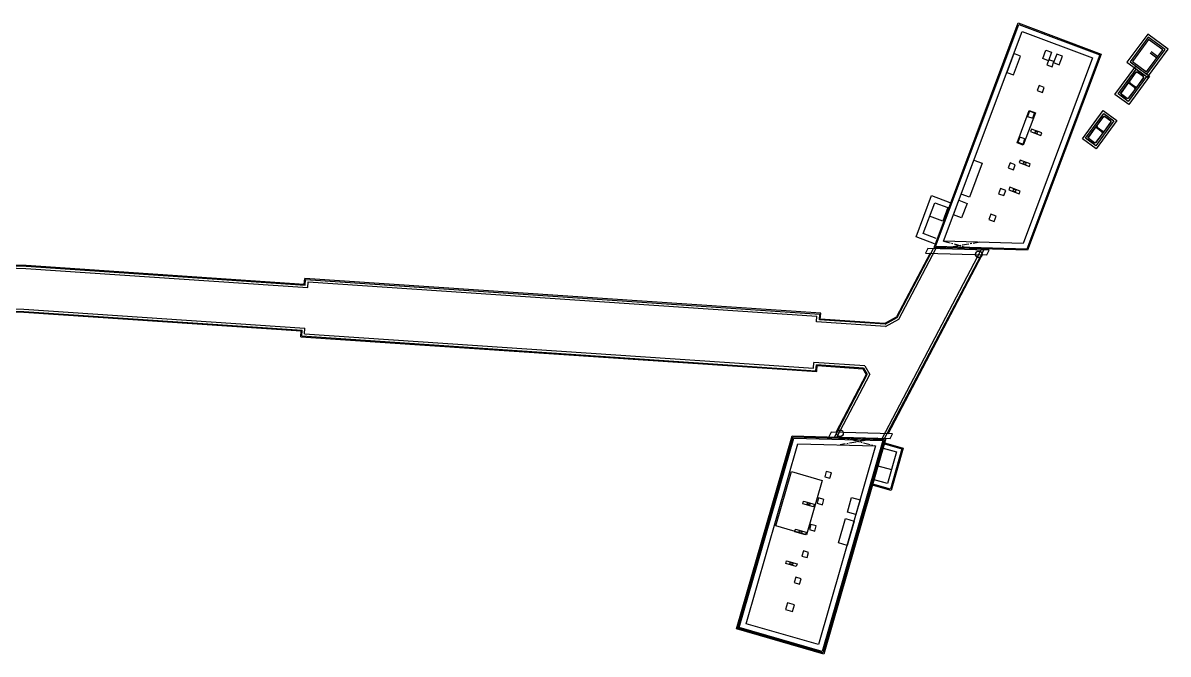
# Model space of a CAD drawing. Header units: millimetres. Extents: x 191137 to 192028, y 543444 to 545391.
# Drawn here: x 191786.5 to 191994.7, y 544469.3 to 544583.9 of the extents above; entities that cross this region are included whole.
import ezdxf

# ---------------------------------------------------------------- set-up
doc = ezdxf.new("R2010")
doc.units = ezdxf.units.MM
doc.linetypes.add('CENTER', pattern=[2, 1.25, -0.25, 0.25, -0.25])
for name, color, linetype in [('AA-SSXM-STAIR', 253, 'Continuous'), ('CS-CONC-MAJR', 2, 'Continuous'), ('CS-EXCV', 3, 'E-DIGLN01')]:
    doc.layers.add(name, color=color, linetype=linetype)
doc.linetypes.add('E-DIGLN01', pattern='A,0.9,-0.2,[19,kscals.shx,S=0.1,R=180,X=0,Y=0],0.9', length=2)

msp = doc.modelspace()

# ---------------------------------------------------------------- linework, layer by layer
at = {"color": 1, "linetype": 'CENTER', "extrusion": (1.2281478028e-06, 3.2881726117e-06, 0.9999999999938397)}
for p, q in [((191960.4332081261, 544544.0607436378, 0.0001348727556512), (191953.307773796, 544542.8583049015, 0.0001475327985183)), ((191953.8273623782, 544544.2444002, 0.0001423552589352), (191959.9136195434, 544542.674648339, 0.000140050295235)), ((191941.8949152606, 544508.4621984008, 0.0002728991773482), (191935.0429053, 544507.2521579016, 0.0002852932803539)), ((191935.4428137298, 544508.6415805621, 0.0002802334721563), (191941.4950068308, 544507.0727757402, 0.0002779589855458))]:
    msp.add_line(p, q, dxfattribs=at)
at = {"layer": 'AA-SSXM-STAIR', "extrusion": (-0.0165996255193824, -0.0003471989165465, 0.9998621564423412)}
for p, q in [((191991.4160255857, 544578.4598142331, -1.58523941547e-05), (191992.6245933222, 544577.5715722732, -1.44270560037e-05)), ((191991.5818066004, 544578.685443658, -1.67948894736e-05), (191992.7903743369, 544577.7972016982, -1.53695513226e-05))]:
    msp.add_line(p, q, dxfattribs=at)
at = {"layer": 'CS-CONC-MAJR'}
for p, q in [((191942.6809722053, 544508.4403419445, 3.01475045e-08), (191960.7001462299, 544542.6527786795)), ((191943.126535787, 544508.4279543243, 3.0099426e-08), (191961.1457098122, 544542.6403910604)), ((191945.4188513723, 544530.3767865723, 4.3676666e-09), (191952.0116563749, 544542.8943372519)), ((191945.7174742703, 544530.0854073158, 4.3966389e-09), (191952.4572199572, 544542.8819496328)), ((191739.4734905886, 544540.7951469712), (191787.0402933872, 544539.2912663226)), ((191739.9858810366, 544541.1791470088), (191787.0600873544, 544539.6908403796)), ((191787.0402933872, 544539.2912663226), (191838.2661404659, 544535.8339859712)), ((191787.0600873544, 544539.6908403796), (191837.7942104459, 544536.2667469401)), ((191837.7942104459, 544536.2667469401), (191837.8649150806, 544537.3143636899)), ((191837.8649150806, 544537.3143636899), (191931.3422610756, 544531.0054901426)), ((191838.2661404659, 544535.8339859712), (191838.3368451006, 544536.8816027209)), ((191838.3368451006, 544536.8816027209), (191930.8164608576, 544530.640066921)), ((191739.7267578269, 544532.9832422293), (191786.6543111187, 544531.4995722068)), ((191739.7393979834, 544533.3830424626), (191786.6741050826, 544531.8991462637)), ((191786.6543111187, 544531.4995722068), (191837.2420409177, 544528.0853589871)), ((191786.6741050826, 544531.8991462637), (191837.7678411356, 544528.4507822082)), ((191930.7457562241, 544529.5924501873), (191930.8164608576, 544530.640066921)), ((191931.271556442, 544529.957873409), (191931.3422610756, 544531.0054901426)), ((191943.2242503236, 544529.1511749149, 4.3966389e-09), (191945.4188513723, 544530.3767865723, 4.3966389e-09)), ((191943.3156945878, 544528.7440932855, 4.3966389e-09), (191945.7174742703, 544530.0854073158, 4.3966389e-09)), ((191837.1713362829, 544527.037742237), (191837.2420409177, 544528.0853589871)), ((191837.6971365008, 544527.4031654584), (191837.7678411356, 544528.4507822082)), ((191943.3156945878, 544528.7440932855), (191930.7457562241, 544529.5924501873)), ((191943.2242503236, 544529.1511749149), (191931.271556442, 544529.957873409)), ((191837.1713362829, 544527.037742237), (191930.648682278, 544520.7288686896)), ((191837.6971365008, 544527.4031654584), (191930.1767522579, 544521.1616296581)), ((191930.1767522579, 544521.1616296581), (191930.2474568937, 544522.2092464241)), ((191939.543449771, 544521.581851167), (191930.2474568937, 544522.2092464241)), ((191930.648682278, 544520.7288686896), (191930.7193869137, 544521.7764854558)), ((191939.3000191909, 544521.1973705546), (191930.7193869137, 544521.7764854558)), ((191933.9924823611, 544508.6819005375, 3.06178457e-08), (191939.9609107089, 544520.0139669783, 7.227631e-09)), ((191934.4380459429, 544508.6695129172, 3.05708798e-08), (191940.4159410147, 544520.019553528, 7.1746457e-09)), ((191939.3000191909, 544521.1973705546, 6.5447048e-09), (191939.9609107089, 544520.0139669783, 5.3982478e-09)), ((191939.543449771, 544521.581851167, 6.544899e-09), (191940.4164450767, 544520.018650946, 6.544899e-09))]:
    msp.add_line(p, q, dxfattribs=at)
at = {"layer": 'CS-CONC-MAJR', "extrusion": (1.2277065483e-06, 3.2751263807e-06, 0.9999999999938831), "elevation": 2.019256546370878}
for points in [[(191952.1136782073, 544543.0915768826), (191967.4108942544, 544583.8996314451), (191982.4864988792, 544578.2484240211), (191969.1303368589, 544542.618477578)], [(191952.3992922117, 544543.2837134867), (191967.5279675115, 544583.6421555191), (191982.2290229532, 544578.1313507641), (191968.9931767354, 544542.8223682021)], [(191953.8273622334, 544544.2443965072), (191968.113333797, 544582.3547758892), (191980.9416433231, 544577.5459844786), (191968.3073761179, 544543.8418213225)], [(191990.8913311437, 544574.0303615592), (191994.6571210423, 544579.155634863), (191990.9501623635, 544581.879319381), (191987.1843724648, 544576.7540460773)], [(191990.8058290428, 544574.5895479243), (191994.0979346774, 544579.0701327621), (191991.0356644644, 544581.3201330161), (191987.7435588298, 544576.8395481782)], [(191993.6785449037, 544579.0060061862), (191991.0997910401, 544580.9007432424), (191988.1629486035, 544576.903674754), (191990.7417024671, 544575.0089376979)], [(191966.5401155979, 544574.4543022009), (191967.8212899513, 544577.872063497), (191966.6040051062, 544578.3283721708), (191965.3228307527, 544574.9106108748)], [(191973.4801410694, 544578.5808681406), (191972.9009800603, 544577.0358527602), (191971.8803335368, 544577.4184500328), (191972.4594945459, 544578.9634654128)], [(191974.4165140271, 544578.2298614683), (191973.8373530181, 544576.684846088), (191974.8579995469, 544576.3022488134), (191975.437160556, 544577.8472641938)], [(191973.5565476804, 544575.935747722), (191973.9075543526, 544576.87212068), (191972.9711813948, 544577.2231273521), (191972.6201747226, 544576.2867543943)], [(191973.5565476804, 544575.935747722), (191973.9075543526, 544576.87212068), (191972.9711813948, 544577.2231273521), (191972.6201747226, 544576.2867543943)], [(191991.2894712045, 544574.2341922857), (191987.4999970925, 544569.0766845586), (191985.0018292872, 544570.912211082), (191988.7913033992, 544576.0697188088)], [(191990.7302848396, 544574.1486901848), (191987.4144949916, 544569.6358709238), (191985.5610156522, 544570.9977131827), (191988.8768055001, 544575.5105324438)], [(191990.1924739999, 544573.9233914926), (191987.4687894819, 544570.2164328139), (191987.1891962994, 544570.1736817635), (191985.9804054259, 544571.0618397584), (191988.8225110099, 544574.9299705536), (191989.1021041923, 544574.972721604), (191990.1497229494, 544574.2029846751)], [(191989.0082633399, 544572.311670328), (191990.1924739999, 544573.9233914926), (191990.1497229494, 544574.2029846751), (191989.1021041923, 544574.972721604), (191988.8225110099, 544574.9299705536), (191987.6383003499, 544573.318249389), (191987.6810514004, 544573.0386562065), (191988.7286701574, 544572.2689192776)], [(191971.8015143195, 544571.2538829332), (191972.1525209917, 544572.190255891), (191971.216148034, 544572.541262563), (191970.8651413617, 544571.6048896055)], [(191971.8015143195, 544571.2538829332), (191972.1525209917, 544572.190255891), (191971.216148034, 544572.541262563), (191970.8651413617, 544571.6048896055)], [(191987.4687894819, 544570.2164328139), (191988.6530001419, 544571.8281539786), (191988.6102490914, 544572.1077471611), (191987.5626303344, 544572.8774840899), (191987.2830371519, 544572.8347330395), (191986.0988264919, 544571.223011875), (191986.1415775423, 544570.9434186924), (191987.1891962994, 544570.1736817635)], [(191970.5262255995, 544567.5669277285), (191968.3317888495, 544561.7128759596), (191967.2081412967, 544562.1340839675), (191969.4025780466, 544567.9881357366)], [(191970.0464809586, 544566.5720181445), (191970.3974876308, 544567.5083911021), (191969.461114673, 544567.8593977743), (191969.1101080008, 544566.9230248166)], [(191970.0464809586, 544566.5720181445), (191970.3974876308, 544567.5083911021), (191969.461114673, 544567.8593977743), (191969.1101080008, 544566.9230248166)], [(191985.3684179045, 544566.1755864623), (191981.5789437926, 544561.0180787351), (191979.0807759873, 544562.8536052582), (191982.8702500993, 544568.0111129853)], [(191984.8092315396, 544566.0900843613), (191981.4934416916, 544561.5772651002), (191979.6399623522, 544562.9391073592), (191982.9557522002, 544567.4519266203)], [(191984.2714206999, 544565.8647856693), (191981.5477361819, 544562.1578269904), (191981.2681429995, 544562.1150759398), (191980.0593521259, 544563.0032339349), (191982.9014577099, 544566.87136473), (191983.1810508924, 544566.9141157806), (191984.2286696495, 544566.1443788516)], [(191983.0872100399, 544564.2530645045), (191984.2714206999, 544565.8647856693), (191984.2286696495, 544566.1443788516), (191983.1810508924, 544566.9141157806), (191982.9014577099, 544566.87136473), (191981.7172470499, 544565.2596435654), (191981.7599981003, 544564.9800503829), (191982.8076168574, 544564.2103134539)], [(191971.5449451043, 544563.4472259328), (191971.7204484404, 544563.9154124116), (191969.8477025248, 544564.6174257562), (191969.6721991887, 544564.1492392772)], [(191970.8777660532, 544563.8041182327), (191970.9830680548, 544564.08503012), (191970.5148815759, 544564.2605334562), (191970.4095795743, 544563.9796215688)], [(191981.5477361819, 544562.1578269904), (191982.7319468419, 544563.7695481551), (191982.6891957914, 544564.0491413375), (191981.6415770344, 544564.8188782666), (191981.3619838519, 544564.776127216), (191980.1777731919, 544563.1644060513), (191980.2205242424, 544562.8848128689), (191981.2681429995, 544562.1150759398)], [(191968.2914475977, 544561.8901533553), (191968.6424542699, 544562.8265263131), (191967.7060813121, 544563.1775329855), (191967.3550746399, 544562.2411600274)], [(191968.2914475977, 544561.8901533553), (191968.6424542699, 544562.8265263131), (191967.7060813121, 544563.1775329855), (191967.3550746399, 544562.2411600274)], [(191957.0390732713, 544552.8122090356), (191959.3557173078, 544558.9922705571), (191960.8539140402, 544558.4306598814), (191958.5372700039, 544552.2505983602)], [(191957.0390732713, 544552.8122090356), (191959.3557173078, 544558.9922705571), (191960.8539140402, 544558.4306598814), (191958.5372700039, 544552.2505983602)], [(191966.5364142367, 544557.2082885664), (191966.8874209089, 544558.1446615243), (191965.9510479512, 544558.4956681964), (191965.6000412789, 544557.5592952386)], [(191966.5364142367, 544557.2082885664), (191966.8874209089, 544558.1446615243), (191965.9510479512, 544558.4956681964), (191965.6000412789, 544557.5592952386)], [(191969.4389086483, 544557.828986845), (191969.6144119845, 544558.2971733238), (191967.7416660689, 544558.9991866683), (191967.5661627328, 544558.5310001893)], [(191968.7717295972, 544558.1858791449), (191968.8770315989, 544558.4667910322), (191968.40884512, 544558.6422943684), (191968.3035431183, 544558.361382481)], [(191964.7813808758, 544552.5264237773), (191965.132387548, 544553.4627967351), (191964.1960145902, 544553.8138034072), (191963.8450079181, 544552.8774304496)], [(191964.7813808758, 544552.5264237773), (191965.132387548, 544553.4627967351), (191964.1960145902, 544553.8138034072), (191963.8450079181, 544552.8774304496)], [(191967.5785732858, 544552.8662101686), (191967.7540766219, 544553.3343966474), (191965.8813307063, 544554.0364099918), (191965.7058273702, 544553.568223513)], [(191966.9113942347, 544553.2231024684), (191967.0166962363, 544553.504014356), (191966.5485097574, 544553.6795176918), (191966.4432077558, 544553.3986058047)], [(191955.6350465934, 544549.0667172313), (191956.6178652754, 544551.6885615127), (191958.1160620079, 544551.1269508372), (191957.1332433259, 544548.5051065558)], [(191963.0263475149, 544547.8445589886), (191963.3773541871, 544548.7809319464), (191962.4409812293, 544549.1319386185), (191962.0899745571, 544548.1955656607)], [(191963.0263475149, 544547.8445589886), (191963.3773541871, 544548.7809319464), (191962.4409812293, 544549.1319386185), (191962.0899745571, 544548.1955656607)]]:
    msp.add_lwpolyline(points, close=True, dxfattribs=at)
for points in [[(191952.1654334192, 544543.7994328908), (191948.841309419, 544545.0455065769), (191951.6493627829, 544552.5364902336), (191954.9734867938, 544551.2904165428)], [(191952.5164400914, 544544.7358058485), (191950.1286890477, 544545.630872863), (191952.2347290697, 544551.249110603), (191954.6224801215, 544550.3540435852)], [(191954.6224801221, 544550.3540435871), (191953.6923124409, 544547.8726552489), (191951.3045613911, 544548.7677222621)]]:
    msp.add_lwpolyline(points, dxfattribs=at)
at = {"layer": 'CS-CONC-MAJR', "elevation": -0.0001450177849794, "flags": 128}
for points in [[(191950.5706507594, 544542.0840718411), (191961.703931686, 544541.7745428563), (191962.1453235568, 544542.6125996636), (191951.0120426303, 544542.9221286486)], [(191932.9928686167, 544508.7096919365), (191944.1261495315, 544508.4001629251), (191944.5675414019, 544509.2382197318), (191933.434260487, 544509.5477487431)]]:
    msp.add_lwpolyline(points, close=True, dxfattribs=at)
at = {"layer": 'CS-CONC-MAJR', "extrusion": (1.2281478028e-06, 3.2881726117e-06, 0.9999999999938397)}
for points, elevation in [([(191943.3401858593, 544508.422013077), (191932.0665163331, 544469.2533166158), (191916.210235473, 544473.8171261471), (191926.3066378121, 544508.8955819834)], 2.026443727922457), ([(191943.0765888346, 544508.2292643544), (191931.9296378928, 544469.5008328628), (191916.4577517201, 544473.9540045874), (191926.4559752854, 544508.6913528027)], 2.026443727922457), ([(191926.6053127587, 544508.487123622), (191942.8129918099, 544508.0365156321), (191931.7927594526, 544469.7483491099), (191916.7052679673, 544474.0908830278)], 2.026443727922457), ([(191931.784815551, 544500.8131949133), (191928.9358920262, 544490.9150317125), (191923.3621690588, 544492.519279911), (191926.2110925836, 544502.4174431117)], 2.026443727922457), ([(191932.5089070894, 544502.4250936315), (191932.2323125724, 544501.464106913), (191933.1932992909, 544501.187512396), (191933.4698938079, 544502.1484991146)], 2.026443727922457), ([(191932.5089070894, 544502.4250936315), (191932.2323125724, 544501.464106913), (191933.1932992909, 544501.187512396), (191933.4698938079, 544502.1484991146)], 2.026443727922457), ([(191930.3338676849, 544496.4953592137), (191930.1955704264, 544496.0148658545), (191928.2735969894, 544496.5680548882), (191928.4118942479, 544497.0485482475)], 2.026443727922456), ([(191929.5854681943, 544496.6067064296), (191929.5024898392, 544496.3184104139), (191929.02199648, 544496.4567076724), (191929.104974835, 544496.745003688)], 2.026443727922457), ([(191931.1259345046, 544497.620160039), (191930.8493399876, 544496.6591733205), (191931.8103267061, 544496.3825788035), (191932.0869212231, 544497.343565522)], 2.026443727922457), ([(191931.1259345046, 544497.620160039), (191930.8493399876, 544496.6591733205), (191931.8103267061, 544496.3825788035), (191932.0869212231, 544497.343565522)], 2.026443727922457), ([(191938.6734228435, 544497.2695965044), (191937.8989581961, 544494.5788336928), (191936.3613794464, 544495.02138492), (191937.1358440939, 544497.7121477315)], 2.026443727922457), ([(191938.6734228435, 544497.2695965044), (191937.8989581961, 544494.5788336928), (191936.3613794464, 544495.02138492), (191937.1358440939, 544497.7121477315)], 2.026443727922457), ([(191929.7429619198, 544492.8152264463), (191929.4663674028, 544491.8542397277), (191930.4273541213, 544491.5776452108), (191930.7039486383, 544492.5386319294)], 2.026443727922457), ([(191929.7429619198, 544492.8152264463), (191929.4663674028, 544491.8542397277), (191930.4273541213, 544491.5776452108), (191930.7039486383, 544492.5386319294)], 2.026443727922457), ([(191937.5670447763, 544493.4256496303), (191936.2947099982, 544489.005110725), (191934.7571312486, 544489.4476619523), (191936.0294660266, 544493.8682008574)], 2.026443727922456), ([(191937.5670447763, 544493.4256496303), (191936.2947099982, 544489.005110725), (191934.7571312486, 544489.4476619523), (191936.0294660266, 544493.8682008574)], 2.026443727922456), ([(191928.867916745, 544491.4021296054), (191928.7296194865, 544490.9216362461), (191926.8076460495, 544491.47482528), (191926.9459433079, 544491.9553186393)], 2.026443727922456), ([(191928.1195172544, 544491.5134768212), (191928.0365388993, 544491.2251808057), (191927.55604554, 544491.3634780642), (191927.6390238951, 544491.6517740797)], 2.026443727922457), ([(191928.3599893349, 544488.0102928537), (191928.0833948179, 544487.049306135), (191929.0443815365, 544486.7727116182), (191929.3209760534, 544487.7336983368)], 2.026443727922457), ([(191928.3599893349, 544488.0102928537), (191928.0833948179, 544487.049306135), (191929.0443815365, 544486.7727116182), (191929.3209760534, 544487.7336983368)], 2.026443727922457), ([(191927.2083459718, 544485.6362103507), (191927.0700487133, 544485.1557169914), (191925.1480752762, 544485.7089060254), (191925.2863725347, 544486.1893993847)], 2.026443727922457), ([(191926.4599464812, 544485.7475575665), (191926.3769681261, 544485.459261551), (191925.8964747668, 544485.5975588094), (191925.9794531219, 544485.8858548251)], 2.026443727922457), ([(191926.97701675, 544483.2053592609), (191926.7004222331, 544482.2443725425), (191927.6614089516, 544481.9677780254), (191927.9380034686, 544482.928764744)], 2.026443727922456), ([(191926.97701675, 544483.2053592609), (191926.7004222331, 544482.2443725425), (191927.6614089516, 544481.9677780254), (191927.9380034686, 544482.928764744)], 2.026443727922456), ([(191926.381095197, 544476.9772072476), (191926.7406680691, 544478.2264899818), (191925.491385335, 544478.5860628537), (191925.1318124629, 544477.3367801196)], 2.026443727922457), ([(191926.381095197, 544476.9772072476), (191926.7406680691, 544478.2264899818), (191925.491385335, 544478.5860628537), (191925.1318124629, 544477.3367801196)], 2.026443727922457)]:
    msp.add_lwpolyline(points, close=True, dxfattribs=dict(at, elevation=elevation))
for points, elevation in [([(191941.4950066857, 544507.0727720207), (191931.108367251, 544470.9859303455), (191917.9428492027, 544474.7752752292), (191927.3520001252, 544507.4659777187), (191941.4950066857, 544507.0727720207)], 2.026443727922457), ([(191942.6772690202, 544507.5649668808), (191946.280969212, 544506.527737443), (191944.1788508962, 544499.2242383889), (191940.5751506933, 544500.2614678305)], 2.026443727922457), ([(191942.9247852655, 544507.7018453185), (191946.52848546, 544506.6646158799), (191944.3157293374, 544498.9767221384), (191940.7120291318, 544500.0139515809)], 2.026443727922457), ([(191942.4559934066, 544506.7961775061), (191945.2909042249, 544505.9802236815), (191943.6313371337, 544500.2143033779), (191940.796426307, 544501.0302572052)], 2.026443727922456), ([(191942.6481907485, 544506.7408586), (191945.2909042258, 544505.980223678), (191943.6313371346, 544500.2143033744), (191940.9886236489, 544500.9749382993)], 2.026443727922456), ([(191941.1808209912, 544500.9196193971), (191941.9137964612, 544503.4662342013), (191944.3643126007, 544502.7609181845)], 2.026443727922602), ([(191941.1808209921, 544500.9196193939), (191941.9137964621, 544503.466234198), (191944.3643126016, 544502.7609181812)], 2.026443727922456)]:
    msp.add_lwpolyline(points, dxfattribs=dict(at, elevation=elevation))
at = {"layer": 'CS-CONC-MAJR', "extrusion": (1.2277065483e-06, 3.2751263807e-06, 0.9999999999938831)}
for centre in [(191960.2460844185, 544541.8657896857, 2.019256546370878), (191960.2505558449, 544541.8641135367, 2.019256546370878)]:
    msp.add_circle(centre, 0.5999999999999999, dxfattribs=at)
at = {"layer": 'CS-CONC-MAJR', "extrusion": (1.2281478028e-06, 3.2881726117e-06, 0.9999999999938397)}
for centre in [(191935.0233659978, 544509.3535088691, 2.026443727922457), (191935.0233660499, 544509.3535088669, 2.026443727922457), (191935.0233660499, 544509.3535088669, 2.026443727922457)]:
    msp.add_circle(centre, 0.5999999999999999, dxfattribs=at)
at = {"layer": 'CS-EXCV', "ltscale": 8}
for p, q in [((191787.0660255384, 544539.810712597, -4.011862e-09), (191740.1495931768, 544541.2940310163, -4.0205663e-09)), ((191943.7461530901, 544509.2610560828, 2.98313249e-08), (191960.8825433743, 544541.7973792054)), ((191951.3920390711, 544542.0612354919, 1.1579111e-09), (191945.2994022131, 544530.4933382748, 4.3560777e-09)), ((191837.6426541375, 544536.3972486084), (191787.0660255384, 544539.8107125974)), ((191837.6426541375, 544536.3972486084), (191837.7160522821, 544537.4847745679)), ((191931.5126719533, 544531.1543529414), (191837.7160522821, 544537.4847745679)), ((191739.8828858749, 544532.8582460966), (191786.6483729314, 544531.3796999895, -4.0205662e-09)), ((191786.6483729314, 544531.3796999895), (191837.0743235499, 544527.976405398)), ((191931.4392738098, 544530.0668269983), (191931.5126719533, 544531.1543529414)), ((191943.1236251599, 544529.2782391926), (191931.4392738098, 544530.0668269983)), ((191943.1236251599, 544529.2782391926, 4.3971152e-09), (191945.2994022131, 544530.4933382748, 4.1086997e-09)), ((191837.0009254053, 544526.8888794386), (191837.0743235499, 544527.976405398)), ((191837.0009254053, 544526.8888794386), (191930.7975450765, 544520.5584578122)), ((191930.7975450765, 544520.5584578122), (191930.8709432221, 544521.6459837877)), ((191930.8709432221, 544521.6459837877), (191939.1793805258, 544521.0852395799)), ((191939.7788985866, 544520.0117323584, 7.2488251e-09), (191934.2556487988, 544509.5249123919, 3.03651867e-08)), ((191939.1793805258, 544521.0852395799, 6.5443956e-09), (191939.7788985866, 544520.0117323584, 4.7707402e-09))]:
    msp.add_line(p, q, dxfattribs=at)

doc.saveas('drawing.dxf')
